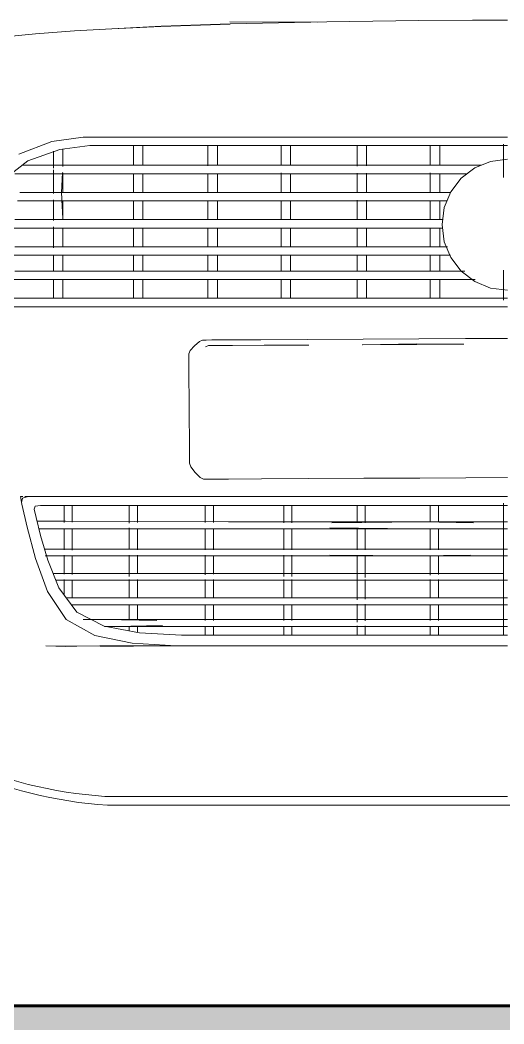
# Model space of a CAD drawing. Header units: millimetres. Extents: x -50912 to 58751, y -45352 to 5553.
# Drawn here: x 52739 to 53098, y 186 to 931 of the extents above; entities that cross this region are included whole.
import ezdxf

# ---------------------------------------------------------------- set-up
doc = ezdxf.new("R2010")
doc.units = ezdxf.units.MM
for name, color, linetype, lineweight in [('A-FLOR', 192, 'Continuous', 25), ('A-FLOR-PATT', 8, 'Continuous', 25), ('A-GENM', 13, 'Continuous', 9), ('G-IMPT', 8, 'Continuous', 9)]:
    doc.layers.add(name, color=color, linetype=linetype, lineweight=lineweight)

# ---------------------------------------------------------------- blocks, each defined once
blk = doc.blocks.new('CRT_Fiat Punto - Punto_dwg-V136-E')
at = {"layer": 'G-IMPT'}
for p, q in [((-41270.5, 930.26), (-41338.51, 929.26)), ((-41270.5, 930.26), (-41230.55, 930.59)), ((-41204.62, 930.59), (-41230.55, 930.59)), ((-41498.08, 924.14), (-41525.64, 922.65)), ((-41498.12, 923.98), (-41461.58, 925.79)), ((-41498.08, 924.14), (-41461.55, 925.96)), ((-41410.31, 927.61), (-41461.58, 925.79)), ((-41410.28, 927.78), (-41461.55, 925.96)), ((-41345.37, 929.12), (-41410.58, 929.34)), ((-41410.28, 927.78), (-41338.51, 929.26)), ((-41554.65, 920.4), (-41595.55, 916.29)), ((-41525.64, 922.65), (-41554.65, 920.4)), ((-41542.55, 840.64), (-41519.3, 843.78)), ((-41519.3, 843.78), (-41492.28, 843.78)), ((-41492.28, 843.78), (-41456.47, 843.78)), ((-41456.47, 843.78), (-41406.21, 843.78)), ((-41406.21, 843.78), (-41335.84, 843.78)), ((-41335.84, 843.78), (-41269.17, 843.78)), ((-41269.17, 843.78), (-41230.02, 843.78)), ((-41204.62, 843.78), (-41230.02, 843.78)), ((-41567.05, 831.21), (-41542.55, 840.64)), ((-41536.67, 834.68), (-41560.2, 826.2)), ((-41536.67, 834.68), (-41560.2, 826.2)), ((-41541.39, 833.54), (-41541.39, 820.78)), ((-41514.36, 837.51), (-41536.67, 834.68)), ((-41514.36, 837.51), (-41536.67, 834.68)), ((-41534.36, 835.1), (-41534.36, 833.54)), ((-41534.36, 833.54), (-41534.36, 822.15)), ((-41488.42, 837.51), (-41514.36, 837.51)), ((-41488.42, 837.51), (-41514.36, 837.51)), ((-41454.04, 837.51), (-41488.42, 837.51)), ((-41454.04, 837.51), (-41488.42, 837.51)), ((-41482.08, 833.54), (-41482.08, 837.51)), ((-41482.08, 833.54), (-41482.08, 822.79)), ((-41475.04, 837.51), (-41475.04, 833.54)), ((-41475.04, 833.54), (-41475.04, 823.05)), ((-41405.78, 837.51), (-41454.04, 837.51)), ((-41454.04, 837.51), (-41405.78, 837.51)), ((-41426.79, 833.54), (-41426.79, 837.03)), ((-41426.79, 833.54), (-41426.79, 822.61)), ((-41419.75, 837.51), (-41419.75, 833.54)), ((-41419.75, 833.54), (-41419.75, 822.72)), ((-41405.78, 837.51), (-41338.23, 837.51)), ((-41405.78, 837.51), (-41338.23, 837.51)), ((-41372.5, 833.54), (-41372.5, 837.22)), ((-41372.5, 833.54), (-41372.5, 822.8)), ((-41365.47, 837.13), (-41365.47, 833.54)), ((-41365.47, 833.54), (-41365.47, 822.92)), ((-41273.27, 837.51), (-41338.23, 837.51)), ((-41338.23, 837.51), (-41273.27, 837.51)), ((-41316.21, 833.54), (-41316.21, 837.51)), ((-41316.21, 833.54), (-41316.21, 822.41)), ((-41309.17, 837.51), (-41309.17, 833.54)), ((-41309.17, 833.54), (-41309.17, 822.5)), ((-41273.27, 837.51), (-41232.82, 837.51)), ((-41273.27, 837.51), (-41232.82, 837.51)), ((-41261.92, 833.54), (-41261.92, 837.51)), ((-41261.92, 833.54), (-41261.92, 822.85)), ((-41254.88, 837.51), (-41254.88, 833.54)), ((-41254.88, 833.54), (-41254.88, 822.9)), ((-41204.62, 837.51), (-41232.82, 837.51)), ((-41232.82, 837.51), (-41204.62, 837.51)), ((-41207.64, 833.54), (-41207.64, 838.63)), ((-41207.64, 833.54), (-41207.64, 820.78)), ((-41560.2, 826.2), (-41578.29, 812.22)), ((-41560.2, 826.2), (-41578.29, 812.22)), ((-41204.62, 827.51), (-41217.19, 825.83)), ((-41564.65, 822.93), (-41555.78, 822.93)), ((-41555.78, 822.93), (-41529.37, 822.93)), ((-41541.39, 803.19), (-41541.39, 819.48)), ((-41529.37, 822.93), (-41494.32, 822.93)), ((-41494.32, 822.93), (-41455.76, 822.93)), ((-41455.76, 822.93), (-41406.21, 822.93)), ((-41406.21, 822.93), (-41338.23, 822.93)), ((-41338.23, 822.93), (-41273.27, 822.93)), ((-41273.27, 822.93), (-41232.82, 822.93)), ((-41228.91, 821.02), (-41238.95, 813.29)), ((-41232.82, 822.93), (-41224.24, 822.93)), ((-41217.19, 825.83), (-41228.91, 821.02)), ((-41207.64, 813.81), (-41207.64, 820.78)), ((-41557.36, 816.64), (-41569.93, 816.64)), ((-41532.01, 816.64), (-41557.36, 816.64)), ((-41535.4, 802.83), (-41534.54, 817.69)), ((-41535.4, 802.83), (-41534.55, 817.42)), ((-41534.36, 803.19), (-41534.36, 817.42)), ((-41497.7, 816.64), (-41532.01, 816.64)), ((-41497.7, 816.64), (-41458.26, 816.64)), ((-41482.08, 803.19), (-41482.08, 816.78)), ((-41475.04, 803.19), (-41475.04, 816.53)), ((-41406.65, 816.64), (-41458.26, 816.64)), ((-41426.79, 803.19), (-41426.79, 816.62)), ((-41419.75, 803.19), (-41419.75, 816.44)), ((-41406.65, 816.64), (-41335.84, 816.64)), ((-41372.5, 803.19), (-41372.5, 817.42)), ((-41365.47, 803.19), (-41365.47, 816.78)), ((-41269.17, 816.64), (-41335.84, 816.64)), ((-41316.21, 803.19), (-41316.21, 817.19)), ((-41309.17, 803.19), (-41309.17, 817.11)), ((-41269.17, 816.64), (-41234.61, 816.64)), ((-41261.92, 803.19), (-41261.92, 817.42)), ((-41254.88, 803.19), (-41254.88, 816.8)), ((-41238.95, 813.29), (-41246.69, 803.28)), ((-41538.04, 796.53), (-41567.91, 796.53)), ((-41566.34, 802.83), (-41535.4, 802.83)), ((-41541.39, 803.19), (-41541.39, 802.04)), ((-41541.39, 797.32), (-41541.39, 783.59)), ((-41499.21, 796.53), (-41538.04, 796.53)), ((-41535.4, 802.83), (-41495.83, 802.83)), ((-41535.4, 802.83), (-41534.36, 783.59)), ((-41535.4, 802.83), (-41535.36, 802.04)), ((-41535.1, 797.32), (-41534.36, 783.59)), ((-41534.36, 803.19), (-41534.36, 802.7)), ((-41534.36, 796.53), (-41534.36, 783.59)), ((-41499.21, 796.53), (-41458.26, 796.53)), ((-41495.83, 802.83), (-41455.76, 802.83)), ((-41482.08, 803.19), (-41482.08, 802.7)), ((-41482.08, 796.57), (-41482.08, 783.59)), ((-41475.04, 803.19), (-41475.04, 802.7)), ((-41475.04, 796.33), (-41475.04, 783.59)), ((-41406.65, 796.53), (-41458.26, 796.53)), ((-41455.76, 802.83), (-41406.21, 802.83)), ((-41426.79, 803.19), (-41426.79, 802.7)), ((-41426.79, 796.45), (-41426.79, 783.59)), ((-41419.75, 803.19), (-41419.75, 802.7)), ((-41419.75, 796.27), (-41419.75, 783.59)), ((-41406.65, 796.53), (-41335.84, 796.53)), ((-41406.21, 802.83), (-41338.23, 802.83)), ((-41372.5, 803.19), (-41372.5, 802.7)), ((-41372.5, 796.71), (-41372.5, 783.59)), ((-41365.47, 803.19), (-41365.47, 802.7)), ((-41365.47, 796.61), (-41365.47, 783.59)), ((-41338.23, 802.83), (-41273.27, 802.83)), ((-41269.17, 796.53), (-41335.84, 796.53)), ((-41316.21, 803.19), (-41316.21, 802.7)), ((-41316.21, 797.08), (-41316.21, 783.59)), ((-41309.17, 803.19), (-41309.17, 802.7)), ((-41309.17, 797), (-41309.17, 783.59)), ((-41273.27, 802.83), (-41246.88, 802.83)), ((-41269.17, 796.53), (-41249.48, 796.53)), ((-41261.92, 803.19), (-41261.92, 802.7)), ((-41261.92, 796.67), (-41261.92, 783.59)), ((-41254.88, 803.19), (-41254.88, 802.7)), ((-41254.88, 796.63), (-41254.88, 783.59)), ((-41246.69, 803.28), (-41251.52, 791.58)), ((-41253.2, 779.05), (-41251.52, 791.58)), ((-41569.86, 782.72), (-41537.41, 782.72)), ((-41541.39, 781.93), (-41541.39, 783.59)), ((-41537.41, 782.72), (-41496.33, 782.72)), ((-41534.36, 782.61), (-41534.36, 783.59)), ((-41496.33, 782.72), (-41455.76, 782.72)), ((-41482.08, 782.77), (-41482.08, 783.59)), ((-41475.04, 782.72), (-41475.04, 783.59)), ((-41455.76, 782.72), (-41406.21, 782.72)), ((-41426.79, 782.4), (-41426.79, 783.59)), ((-41419.75, 782.72), (-41419.75, 783.59)), ((-41406.21, 782.72), (-41338.23, 782.72)), ((-41372.5, 782.73), (-41372.5, 783.59)), ((-41365.47, 782.85), (-41365.47, 783.59)), ((-41338.23, 782.72), (-41273.27, 782.72)), ((-41316.21, 782.79), (-41316.21, 783.59)), ((-41309.17, 782.88), (-41309.17, 783.59)), ((-41273.27, 782.72), (-41252.6, 782.72)), ((-41261.92, 782.79), (-41261.92, 783.59)), ((-41254.88, 782.83), (-41254.88, 783.59)), ((-41540.05, 776.42), (-41571.43, 776.42)), ((-41541.39, 763.23), (-41541.39, 777.21)), ((-41499.71, 776.42), (-41540.05, 776.42)), ((-41534.36, 763.23), (-41534.36, 776.54)), ((-41499.71, 776.42), (-41458.26, 776.42)), ((-41482.08, 763.23), (-41482.08, 776.36)), ((-41475.04, 763.23), (-41475.04, 776.12)), ((-41406.65, 776.42), (-41458.26, 776.42)), ((-41426.79, 763.23), (-41426.79, 776.16)), ((-41419.75, 763.23), (-41419.75, 776.16)), ((-41406.65, 776.42), (-41335.84, 776.42)), ((-41372.5, 763.23), (-41372.5, 776.16)), ((-41365.47, 763.23), (-41365.47, 776.16)), ((-41269.17, 776.42), (-41335.84, 776.42)), ((-41316.21, 763.23), (-41316.21, 776.16)), ((-41309.17, 763.23), (-41309.17, 776.16)), ((-41269.17, 776.42), (-41252.94, 776.42)), ((-41261.92, 763.23), (-41261.92, 776.16)), ((-41254.88, 763.23), (-41254.88, 776.16)), ((-41253.2, 779.05), (-41253.2, 778.9)), ((-41253.2, 778.76), (-41253.2, 778.9)), ((-41253.2, 778.76), (-41251.52, 766.23)), ((-41569.86, 762.61), (-41537.41, 762.61)), ((-41541.39, 763.23), (-41541.39, 761.83)), ((-41537.41, 762.61), (-41496.33, 762.61)), ((-41534.36, 763.23), (-41534.36, 762.63)), ((-41496.33, 762.61), (-41455.76, 762.61)), ((-41482.08, 763.23), (-41482.08, 762.33)), ((-41475.04, 763.23), (-41475.04, 762.61)), ((-41455.76, 762.61), (-41406.21, 762.61)), ((-41426.79, 763.23), (-41426.79, 762.89)), ((-41419.75, 763.23), (-41419.75, 762.89)), ((-41406.21, 762.61), (-41338.23, 762.61)), ((-41372.5, 763.23), (-41372.5, 762.22)), ((-41365.47, 763.23), (-41365.47, 762.61)), ((-41338.23, 762.61), (-41273.27, 762.61)), ((-41316.21, 763.23), (-41316.21, 762.89)), ((-41309.17, 763.23), (-41309.17, 762.89)), ((-41273.27, 762.61), (-41249.14, 762.61)), ((-41261.92, 763.23), (-41261.92, 762.61)), ((-41254.88, 763.23), (-41254.88, 762.61)), ((-41246.69, 754.53), (-41251.52, 766.23)), ((-41540.05, 756.32), (-41571.43, 756.32)), ((-41541.39, 756.52), (-41541.39, 744.5)), ((-41499.71, 756.32), (-41540.05, 756.32)), ((-41534.36, 756.29), (-41534.36, 744.52)), ((-41499.71, 756.32), (-41458.26, 756.32)), ((-41482.08, 756.12), (-41482.08, 744.88)), ((-41475.04, 755.88), (-41475.04, 744.52)), ((-41406.65, 756.32), (-41458.26, 756.32)), ((-41426.79, 756), (-41426.79, 745.07)), ((-41419.75, 755.82), (-41419.75, 744.52)), ((-41406.65, 756.32), (-41335.84, 756.32)), ((-41372.5, 756.27), (-41372.5, 744.85)), ((-41365.47, 756.16), (-41365.47, 744.97)), ((-41269.17, 756.32), (-41335.84, 756.32)), ((-41316.21, 756.23), (-41316.21, 744.52)), ((-41309.17, 756.15), (-41309.17, 744.52)), ((-41269.17, 756.32), (-41247, 756.32)), ((-41261.92, 756.23), (-41261.92, 744.52)), ((-41254.88, 756.19), (-41254.88, 744.52)), ((-41246.69, 754.53), (-41238.95, 744.52)), ((-41569.86, 744.52), (-41537.41, 744.52)), ((-41537.41, 744.52), (-41496.33, 744.52)), ((-41496.33, 744.52), (-41455.76, 744.52)), ((-41455.76, 744.52), (-41406.21, 744.52)), ((-41406.21, 744.52), (-41338.23, 744.52)), ((-41338.23, 744.52), (-41273.27, 744.52)), ((-41273.27, 744.52), (-41236.23, 744.52)), ((-41228.91, 736.79), (-41238.95, 744.52)), ((-41207.64, 745.29), (-41207.64, 743.37)), ((-41540.05, 738.22), (-41571.43, 738.22)), ((-41541.39, 728.48), (-41541.39, 738.23)), ((-41499.71, 738.22), (-41540.05, 738.22)), ((-41534.36, 728.48), (-41534.36, 738.01)), ((-41499.71, 738.22), (-41458.26, 738.22)), ((-41482.08, 728.48), (-41482.08, 737.83)), ((-41475.04, 728.48), (-41475.04, 738.22)), ((-41406.65, 738.22), (-41458.26, 738.22)), ((-41426.79, 728.48), (-41426.79, 737.72)), ((-41419.75, 728.48), (-41419.75, 738.22)), ((-41406.65, 738.22), (-41335.84, 738.22)), ((-41372.5, 728.48), (-41372.5, 737.99)), ((-41365.47, 728.48), (-41365.47, 737.88)), ((-41269.17, 738.22), (-41335.84, 738.22)), ((-41316.21, 728.48), (-41316.21, 738.22)), ((-41309.17, 728.48), (-41309.17, 738.22)), ((-41269.17, 738.22), (-41230.02, 738.22)), ((-41261.92, 728.48), (-41261.92, 738.22)), ((-41254.88, 728.48), (-41254.88, 738.22)), ((-41228.66, 738.22), (-41230.02, 738.22)), ((-41228.91, 736.79), (-41217.19, 731.98)), ((-41207.64, 728.48), (-41207.64, 743.37)), ((-41204.62, 730.3), (-41217.19, 731.98)), ((-41575.5, 724.41), (-41560.06, 724.41)), ((-41575.5, 724.41), (-41560.06, 724.41)), ((-41560.06, 724.41), (-41531.38, 724.41)), ((-41560.06, 724.41), (-41531.38, 724.41)), ((-41541.39, 728.48), (-41541.39, 724.82)), ((-41534.36, 728.48), (-41534.36, 724.41)), ((-41531.38, 724.41), (-41494.82, 724.41)), ((-41531.38, 724.41), (-41494.82, 724.41)), ((-41494.82, 724.41), (-41455.76, 724.41)), ((-41494.82, 724.41), (-41455.76, 724.41)), ((-41482.08, 728.48), (-41482.08, 724.41)), ((-41475.04, 728.48), (-41475.04, 724.41)), ((-41455.76, 724.41), (-41406.21, 724.41)), ((-41455.76, 724.41), (-41406.21, 724.41)), ((-41426.79, 728.48), (-41426.79, 724.41)), ((-41419.75, 728.48), (-41419.75, 724.41)), ((-41406.21, 724.41), (-41338.23, 724.41)), ((-41406.21, 724.41), (-41338.23, 724.41)), ((-41372.5, 728.48), (-41372.5, 724.41)), ((-41365.47, 728.48), (-41365.47, 724.41)), ((-41338.23, 724.41), (-41273.27, 724.41)), ((-41338.23, 724.41), (-41273.27, 724.41)), ((-41316.21, 728.48), (-41316.21, 724.41)), ((-41309.17, 728.48), (-41309.17, 724.41)), ((-41273.27, 724.41), (-41232.82, 724.41)), ((-41273.27, 724.41), (-41232.82, 724.41)), ((-41261.92, 728.48), (-41261.92, 724.41)), ((-41254.88, 728.48), (-41254.88, 724.41)), ((-41232.82, 724.41), (-41204.62, 724.41)), ((-41232.82, 724.41), (-41204.62, 724.41)), ((-41207.64, 728.48), (-41207.64, 723.02)), ((-41573.67, 718.12), (-41562.69, 718.12)), ((-41562.69, 718.12), (-41535.53, 718.12)), ((-41498.58, 718.12), (-41535.53, 718.12)), ((-41458.26, 718.12), (-41498.58, 718.12)), ((-41406.65, 718.12), (-41458.26, 718.12)), ((-41335.84, 718.12), (-41406.65, 718.12)), ((-41335.84, 718.12), (-41269.17, 718.12)), ((-41269.17, 718.12), (-41230.02, 718.12)), ((-41204.62, 718.12), (-41230.02, 718.12)), ((-41433.06, 692.34), (-41436.7, 689.15)), ((-41430.7, 693.41), (-41433.06, 692.34)), ((-41430.7, 693.41), (-41428.11, 693.42)), ((-41428.11, 693.42), (-41423.8, 693.45)), ((-41412.16, 693.51), (-41423.8, 693.45)), ((-41412.16, 693.51), (-41387.6, 693.64)), ((-41353.12, 693.82), (-41387.6, 693.64)), ((-41353.12, 693.82), (-41311.74, 694.04)), ((-41270.34, 694.26), (-41311.74, 694.04)), ((-41270.34, 694.26), (-41235.77, 694.46)), ((-41204.62, 694.55), (-41235.77, 694.46)), ((-41440.98, 683.21), (-41439.91, 685.54)), ((-41439.91, 685.54), (-41436.7, 689.15)), ((-41428.67, 688.46), (-41426.4, 689.38)), ((-41428.61, 688.49), (-41428.67, 688.46)), ((-41426.4, 689.38), (-41423.92, 689.39)), ((-41423.92, 689.39), (-41419.78, 689.42)), ((-41419.78, 689.42), (-41408.62, 689.47)), ((-41408.62, 689.47), (-41385.05, 689.6)), ((-41352.05, 689.72), (-41385.05, 689.6)), ((-41271.83, 690.65), (-41312.35, 689.93)), ((-41271.83, 690.65), (-41312.26, 689.98)), ((-41312.26, 689.98), (-41271.93, 690.2)), ((-41271.93, 690.2), (-41236.94, 690.4)), ((-41271.83, 690.65), (-41236.94, 690.4)), ((-41440.91, 672.22), (-41440.98, 683.21)), ((-41440.91, 672.22), (-41440.73, 642.64)), ((-41440.54, 613.06), (-41440.73, 642.64)), ((-41440.54, 613.06), (-41440.47, 602.07)), ((-41440.47, 602.07), (-41439.38, 599.54)), ((-41439.38, 599.54), (-41436.12, 595.33)), ((-41432.43, 591.54), (-41436.12, 595.33)), ((-41430.06, 590.29), (-41432.43, 591.54)), ((-41427.47, 590.3), (-41430.06, 590.29)), ((-41427.47, 590.3), (-41423.16, 590.32)), ((-41411.52, 590.39), (-41423.16, 590.32)), ((-41411.52, 590.39), (-41386.96, 590.52)), ((-41352.48, 590.7), (-41386.96, 590.52)), ((-41352.48, 590.7), (-41311.1, 590.92)), ((-41269.78, 591.14), (-41311.1, 590.92)), ((-41269.78, 591.14), (-41235.45, 591.33)), ((-41204.62, 591.43), (-41235.45, 591.33)), ((-41564.64, 571.67), (-41565.79, 577.32)), ((-41565.79, 577.32), (-41564.81, 577.32)), ((-41564.25, 576.21), (-41564.92, 573.02)), ((-41564.81, 577.32), (-41564.14, 577.32)), ((-41560.18, 577.32), (-41564.25, 576.21)), ((-41562.52, 577.32), (-41559.02, 577.32)), ((-41559.02, 577.32), (-41538.16, 577.32)), ((-41538.16, 577.32), (-41484.78, 577.32)), ((-41484.78, 577.32), (-41412.45, 577.32)), ((-41412.45, 577.32), (-41334.72, 577.32)), ((-41334.72, 577.32), (-41268.19, 577.32)), ((-41268.19, 577.32), (-41229.46, 577.32)), ((-41204.62, 577.32), (-41229.46, 577.32)), ((-41560.91, 554.7), (-41564.64, 571.67)), ((-41555.66, 568.16), (-41554.78, 570.2)), ((-41555.66, 568.16), (-41554.78, 570.2)), ((-41554.13, 561.88), (-41555.66, 568.16)), ((-41554.13, 561.88), (-41555.66, 568.16)), ((-41554.78, 570.2), (-41550.84, 570.88)), ((-41554.78, 570.2), (-41550.84, 570.88)), ((-41550.84, 570.88), (-41530.2, 570.88)), ((-41550.84, 570.88), (-41530.2, 570.88)), ((-41533.35, 567.44), (-41533.35, 570.88)), ((-41533.35, 567.44), (-41533.35, 558.21)), ((-41530.2, 570.88), (-41479.21, 570.88)), ((-41530.2, 570.88), (-41479.21, 570.88)), ((-41527.32, 570.88), (-41527.32, 567.44)), ((-41527.32, 567.44), (-41527.32, 558.36)), ((-41485.1, 567.44), (-41485.1, 570.97)), ((-41485.1, 567.44), (-41485.1, 557.66)), ((-41479.21, 570.88), (-41410.5, 570.88)), ((-41479.21, 570.88), (-41410.5, 570.88)), ((-41479.07, 570.88), (-41479.07, 567.44)), ((-41479.07, 567.44), (-41479.07, 558.21)), ((-41428.8, 567.44), (-41428.8, 570.88)), ((-41428.8, 567.44), (-41428.8, 558.09)), ((-41422.77, 570.88), (-41422.77, 567.44)), ((-41422.77, 567.44), (-41422.77, 558.08)), ((-41410.5, 570.88), (-41336.66, 570.88)), ((-41410.5, 570.88), (-41336.66, 570.88)), ((-41370.49, 567.44), (-41370.49, 570.88)), ((-41370.49, 567.44), (-41370.49, 558.02)), ((-41364.46, 570.88), (-41364.46, 567.44)), ((-41364.46, 567.44), (-41364.46, 558.02)), ((-41336.66, 570.88), (-41272.4, 570.88)), ((-41336.66, 570.88), (-41272.4, 570.88)), ((-41316.21, 567.44), (-41316.21, 570.88)), ((-41316.21, 567.44), (-41316.21, 557.99)), ((-41310.18, 570.88), (-41310.18, 567.44)), ((-41310.18, 567.44), (-41310.18, 557.99)), ((-41272.4, 570.88), (-41232.44, 570.88)), ((-41272.4, 570.88), (-41232.44, 570.88)), ((-41261.92, 567.44), (-41261.92, 570.88)), ((-41261.92, 567.44), (-41261.92, 558.53)), ((-41255.89, 570.88), (-41255.89, 567.44)), ((-41255.89, 567.44), (-41255.89, 558.43)), ((-41232.44, 570.88), (-41204.62, 570.88)), ((-41232.44, 570.88), (-41204.62, 570.88)), ((-41207.64, 567.44), (-41207.64, 572.47)), ((-41207.64, 567.44), (-41207.64, 553.37)), ((-41550.88, 548.48), (-41554.13, 561.88)), ((-41550.88, 548.48), (-41554.13, 561.88)), ((-41532.29, 559.07), (-41553.14, 559.13)), ((-41481.26, 558.88), (-41532.29, 559.07)), ((-41411.57, 558.69), (-41481.26, 558.88)), ((-41334.72, 558.63), (-41411.57, 558.69)), ((-41334.96, 557.99), (-41268.19, 558.63)), ((-41334.96, 557.99), (-41268.19, 558.63)), ((-41268.19, 558.63), (-41334.72, 558.63)), ((-41229.83, 557.99), (-41268.19, 558.63)), ((-41229.83, 557.99), (-41268.19, 558.63)), ((-41268.19, 558.63), (-41229.46, 558.63)), ((-41204.62, 558.63), (-41229.46, 558.63)), ((-41554.63, 531.46), (-41560.91, 554.7)), ((-41550.84, 553.54), (-41551.94, 553.54)), ((-41530.34, 553.37), (-41550.84, 553.54)), ((-41530.34, 553.37), (-41550.84, 553.54)), ((-41550.84, 553.54), (-41530.2, 553.54)), ((-41533.35, 537.89), (-41533.35, 553.37)), ((-41479.82, 553.37), (-41530.34, 553.37)), ((-41479.07, 553.37), (-41530.34, 553.37)), ((-41479.07, 553.37), (-41530.2, 553.54)), ((-41479.07, 553.37), (-41530.2, 553.54)), ((-41527.32, 537.78), (-41527.32, 553.37)), ((-41485.1, 554.21), (-41485.1, 553.37)), ((-41485.1, 538.2), (-41485.1, 553.37)), ((-41479.82, 553.37), (-41479.07, 553.37)), ((-41479.07, 553.37), (-41410.5, 553.54)), ((-41479.07, 553.37), (-41410.5, 553.54)), ((-41479.07, 537.89), (-41479.07, 553.37)), ((-41428.8, 537.89), (-41428.8, 553.37)), ((-41422.77, 537.89), (-41422.77, 553.37)), ((-41410.5, 553.54), (-41336.66, 553.54)), ((-41370.49, 537.89), (-41370.49, 553.37)), ((-41364.46, 537.89), (-41364.46, 553.37)), ((-41336.66, 553.54), (-41272.4, 553.54)), ((-41336.42, 554.17), (-41272.4, 553.54)), ((-41336.42, 554.17), (-41272.4, 553.54)), ((-41316.21, 537.89), (-41316.21, 553.37)), ((-41310.18, 537.89), (-41310.18, 553.37)), ((-41272.4, 553.54), (-41232.44, 553.54)), ((-41261.92, 537.89), (-41261.92, 553.37)), ((-41255.89, 537.89), (-41255.89, 553.37)), ((-41204.62, 553.37), (-41232.44, 553.54)), ((-41204.62, 553.37), (-41232.44, 553.54)), ((-41204.62, 553.54), (-41232.44, 553.54)), ((-41207.64, 535.27), (-41207.64, 553.37)), ((-41545.41, 530.29), (-41550.88, 548.48)), ((-41545.41, 530.29), (-41550.88, 548.48)), ((-41530.34, 538.52), (-41547.68, 538.52)), ((-41480.51, 538.52), (-41530.34, 538.52)), ((-41411.38, 538.52), (-41480.51, 538.52)), ((-41334.72, 538.52), (-41411.38, 538.52)), ((-41268.19, 538.52), (-41334.72, 538.52)), ((-41268.19, 538.52), (-41229.46, 538.52)), ((-41204.62, 538.52), (-41229.46, 538.52)), ((-41545.83, 506.95), (-41554.63, 531.46)), ((-41547.46, 533.43), (-41529.57, 533.43)), ((-41537.22, 509.65), (-41545.41, 530.29)), ((-41537.22, 509.65), (-41545.41, 530.29)), ((-41533.35, 534.07), (-41533.35, 519.79)), ((-41529.57, 533.43), (-41479.21, 533.43)), ((-41527.32, 533.54), (-41527.32, 519.73)), ((-41485.1, 534.07), (-41485.1, 518.18)), ((-41479.21, 533.43), (-41410.5, 533.43)), ((-41479.07, 534.07), (-41479.07, 520.04)), ((-41428.8, 534.07), (-41428.8, 519.32)), ((-41422.77, 533.39), (-41422.77, 519.79)), ((-41410.5, 533.43), (-41336.66, 533.43)), ((-41370.49, 534.07), (-41370.49, 518.18)), ((-41364.46, 534.07), (-41364.46, 518.18)), ((-41336.66, 533.43), (-41272.4, 533.43)), ((-41336.42, 534.07), (-41272.4, 533.43)), ((-41336.42, 534.07), (-41272.4, 533.43)), ((-41316.21, 533.87), (-41316.21, 518.18)), ((-41310.18, 533.81), (-41310.18, 518.18)), ((-41232.07, 534.07), (-41272.4, 533.43)), ((-41232.07, 534.07), (-41272.4, 533.43)), ((-41272.4, 533.43), (-41232.44, 533.43)), ((-41261.92, 533.6), (-41261.92, 519.17)), ((-41255.89, 533.69), (-41255.89, 519.51)), ((-41204.62, 533.43), (-41232.44, 533.43)), ((-41207.64, 535.27), (-41207.64, 518.18)), ((-41529.21, 520.43), (-41541.49, 520.43)), ((-41539.47, 515.34), (-41526.37, 515.34)), ((-41533.35, 515.97), (-41533.35, 505.26)), ((-41480, 520.43), (-41529.21, 520.43)), ((-41527.32, 515.43), (-41527.32, 504.79)), ((-41526.37, 515.34), (-41477.46, 515.34)), ((-41485.1, 502.22), (-41485.1, 515.97)), ((-41411.25, 520.43), (-41480, 520.43)), ((-41479.07, 502.22), (-41479.07, 515.97)), ((-41477.46, 515.34), (-41410.06, 515.34)), ((-41428.8, 502.22), (-41428.8, 515.97)), ((-41422.77, 502.22), (-41422.77, 515.97)), ((-41334.72, 520.43), (-41411.25, 520.43)), ((-41410.06, 515.34), (-41336.66, 515.34)), ((-41370.49, 502.22), (-41370.49, 515.97)), ((-41364.46, 502.22), (-41364.46, 515.97)), ((-41336.66, 515.34), (-41272.4, 515.34)), ((-41268.19, 520.43), (-41334.72, 520.43)), ((-41316.21, 515.97), (-41316.21, 518.18)), ((-41316.21, 502.22), (-41316.21, 515.73)), ((-41310.18, 517.4), (-41310.18, 518.18)), ((-41310.18, 502.22), (-41310.18, 515.97)), ((-41272.4, 515.34), (-41232.44, 515.34)), ((-41268.19, 520.43), (-41229.46, 520.43)), ((-41261.92, 502.22), (-41261.92, 515.97)), ((-41255.89, 502.22), (-41255.89, 515.97)), ((-41204.62, 515.34), (-41232.44, 515.34)), ((-41207.36, 520.43), (-41229.46, 520.43)), ((-41207.64, 502.22), (-41207.64, 518.18)), ((-41532.01, 486.22), (-41545.83, 506.95)), ((-41524.08, 491.61), (-41537.22, 509.65)), ((-41524.08, 491.61), (-41537.22, 509.65)), ((-41533.35, 505.26), (-41533.35, 504.35)), ((-41520.04, 502.33), (-41531.89, 502.33)), ((-41527.32, 504.79), (-41527.32, 502.75)), ((-41474.73, 502.33), (-41520.04, 502.33)), ((-41409.93, 502.33), (-41474.73, 502.33)), ((-41334.72, 502.33), (-41409.93, 502.33)), ((-41268.19, 502.33), (-41334.72, 502.33)), ((-41316.21, 502.22), (-41316.21, 500.83)), ((-41310.18, 502.22), (-41310.18, 501.3)), ((-41268.19, 502.33), (-41229.46, 502.33)), ((-41204.62, 502.33), (-41229.46, 502.33)), ((-41207.64, 502.22), (-41207.64, 487.52)), ((-41527.82, 497.24), (-41516.75, 497.24)), ((-41527.32, 496.06), (-41527.32, 497.24)), ((-41503.79, 481.23), (-41524.08, 491.61)), ((-41503.79, 481.23), (-41524.08, 491.61)), ((-41516.75, 497.24), (-41471.93, 497.24)), ((-41485.1, 496.9), (-41485.1, 487.52)), ((-41479.07, 496.71), (-41479.07, 487.52)), ((-41471.93, 497.24), (-41408.68, 497.24)), ((-41428.8, 496.92), (-41428.8, 487.52)), ((-41422.77, 496.77), (-41422.77, 487.52)), ((-41408.68, 497.24), (-41336.66, 497.24)), ((-41370.49, 497.26), (-41370.49, 487.52)), ((-41364.46, 497.15), (-41364.46, 487.52)), ((-41336.66, 497.24), (-41272.4, 497.24)), ((-41316.21, 497.68), (-41316.21, 487.52)), ((-41310.18, 497.62), (-41310.18, 487.52)), ((-41272.4, 497.24), (-41232.44, 497.24)), ((-41261.92, 497.24), (-41261.92, 487.52)), ((-41255.89, 497.19), (-41255.89, 487.52)), ((-41204.62, 497.24), (-41232.44, 497.24)), ((-41510.65, 474.28), (-41532.01, 486.22)), ((-41503.87, 486.25), (-41519.19, 486.25)), ((-41503.87, 486.25), (-41513.6, 486.25)), ((-41464.62, 485.61), (-41503.87, 486.25)), ((-41464.62, 485.61), (-41503.87, 486.25)), ((-41465.31, 486.25), (-41503.87, 486.25)), ((-41485.1, 485.94), (-41485.1, 487.52)), ((-41479.07, 485.85), (-41479.07, 487.52)), ((-41407.58, 486.25), (-41465.31, 486.25)), ((-41428.8, 485.61), (-41428.8, 487.52)), ((-41422.77, 485.61), (-41422.77, 487.52)), ((-41334.72, 486.25), (-41407.58, 486.25)), ((-41370.49, 485.61), (-41370.49, 487.52)), ((-41364.46, 485.61), (-41364.46, 487.52)), ((-41268.19, 486.25), (-41334.72, 486.25)), ((-41316.21, 484.22), (-41316.21, 487.52)), ((-41310.18, 485.16), (-41310.18, 487.52)), ((-41268.19, 486.25), (-41229.46, 486.25)), ((-41261.92, 485.61), (-41261.92, 487.52)), ((-41255.89, 485.61), (-41255.89, 487.52)), ((-41204.62, 486.25), (-41229.46, 486.25)), ((-41207.64, 476.84), (-41207.64, 487.52)), ((-41477.53, 476.31), (-41503.79, 481.23)), ((-41477.53, 476.31), (-41503.79, 481.23)), ((-41495.72, 481.15), (-41503.47, 481.15)), ((-41460.46, 481.79), (-41495.72, 481.15)), ((-41460.46, 481.79), (-41495.72, 481.15)), ((-41495.72, 481.15), (-41459.77, 481.15)), ((-41485.1, 477.73), (-41485.1, 481.35)), ((-41479.07, 476.84), (-41479.07, 480.79)), ((-41446.49, 474.67), (-41477.53, 476.31)), ((-41446.49, 474.67), (-41477.53, 476.31)), ((-41405.64, 481.15), (-41459.77, 481.15)), ((-41428.8, 476.84), (-41428.8, 481.42)), ((-41428.8, 476.84), (-41428.8, 474.67)), ((-41422.77, 476.84), (-41422.77, 480.72)), ((-41422.77, 476.84), (-41422.77, 474.67)), ((-41405.64, 481.15), (-41336.66, 481.15)), ((-41370.49, 476.84), (-41370.49, 481.17)), ((-41370.49, 476.84), (-41370.49, 474.67)), ((-41364.46, 476.84), (-41364.46, 481.06)), ((-41364.46, 476.84), (-41364.46, 474.67)), ((-41336.66, 481.15), (-41272.4, 481.15)), ((-41316.21, 476.84), (-41316.21, 481.59)), ((-41316.21, 476.84), (-41316.21, 474.67)), ((-41310.18, 476.84), (-41310.18, 481.53)), ((-41310.18, 476.84), (-41310.18, 474.67)), ((-41272.4, 481.15), (-41232.44, 481.15)), ((-41261.92, 476.84), (-41261.92, 481.15)), ((-41261.92, 476.84), (-41261.92, 474.67)), ((-41255.89, 476.84), (-41255.89, 481.1)), ((-41255.89, 476.84), (-41255.89, 474.67)), ((-41204.62, 481.15), (-41232.44, 481.15)), ((-41207.64, 476.84), (-41207.64, 474.67)), ((-41483, 468.62), (-41510.65, 474.28)), ((-41402.32, 474.67), (-41446.49, 474.67)), ((-41402.32, 474.67), (-41446.49, 474.67)), ((-41336.66, 474.67), (-41402.32, 474.67)), ((-41336.66, 474.67), (-41402.32, 474.67)), ((-41272.4, 474.67), (-41336.66, 474.67)), ((-41272.4, 474.67), (-41336.66, 474.67)), ((-41232.44, 474.67), (-41272.4, 474.67)), ((-41232.44, 474.67), (-41272.4, 474.67)), ((-41232.44, 474.67), (-41204.62, 474.67)), ((-41232.44, 474.67), (-41204.62, 474.67)), ((-41532.68, 466.56), (-41546.9, 466.84)), ((-41546.9, 466.84), (-41532.2, 466.13)), ((-41523.96, 466.56), (-41532.68, 466.56)), ((-41523.96, 466.56), (-41506.83, 466.63)), ((-41482.05, 466.71), (-41506.83, 466.63)), ((-41481.96, 466.61), (-41506.5, 466.29)), ((-41450.33, 466.74), (-41483, 468.62)), ((-41450.33, 466.73), (-41482.08, 466.84)), ((-41450.33, 466.72), (-41482.08, 466.84)), ((-41482.05, 466.71), (-41450.33, 466.74)), ((-41482.05, 466.71), (-41450.33, 466.74)), ((-41450.33, 466.73), (-41481.96, 466.61)), ((-41403.83, 466.74), (-41450.33, 466.74)), ((-41403.83, 466.74), (-41450.33, 466.74)), ((-41450.33, 466.74), (-41403.83, 466.74)), ((-41403.83, 466.73), (-41450.33, 466.72)), ((-41334.72, 466.74), (-41403.83, 466.74)), ((-41334.72, 466.74), (-41403.83, 466.74)), ((-41403.83, 466.74), (-41334.72, 466.74)), ((-41403.83, 466.74), (-41334.72, 466.74)), ((-41403.83, 466.74), (-41334.72, 466.74)), ((-41403.83, 466.73), (-41334.72, 466.74)), ((-41403.83, 466.73), (-41334.72, 466.74)), ((-41403.83, 466.74), (-41334.72, 466.74)), ((-41403.83, 466.74), (-41334.72, 466.74)), ((-41268.19, 466.74), (-41334.72, 466.74)), ((-41268.19, 466.74), (-41229.46, 466.74)), ((-41204.62, 466.74), (-41229.46, 466.74))]:
    blk.add_line(p, q, dxfattribs=at)
blk = doc.blocks.new('CRT_Fiat Punto - Fiat punto 2-V137-E')
at = {"layer": 'A-GENM', "color": 55}
for p, q in [((-41204.62, 355.16), (-41503.22, 355.16)), ((-41202.64, 348.58), (-41501.24, 348.58)), ((-41501.24, 348.58), (-41202.64, 348.58))]:
    blk.add_line(p, q, dxfattribs=at)
for centre in [(-41482.27, 674.21), (-41480.29, 667.64), (-41480.29, 667.64)]:
    blk.add_arc(centre, 319.74, 245.59696, 266.24219, dxfattribs=at)
blk.add_blockref('CRT_Fiat Punto - Punto_dwg-V136-E', (0, 0))

msp = doc.modelspace()

# ---------------------------------------------------------------- hatches: boundary and pattern name
at = {"layer": 'A-FLOR-PATT'}
msp.add_hatch(color=256, dxfattribs=at).paths.add_polyline_path([(57859.739, 100), (58060.195, 100), (58060.195, 200), (45340.195, 200), (45340.195, 100), (57636.942, 100)])

# ---------------------------------------------------------------- linework, layer by layer
at = {"layer": 'A-FLOR', "lineweight": 60}
msp.add_line((57880.195, 200), (45520.195, 200), dxfattribs=at)

# ---------------------------------------------------------------- block references
at = {"layer": 'A-GENM', "color": 7}
msp.add_blockref('CRT_Fiat Punto - Fiat punto 2-V137-E', (94304.815, 0), dxfattribs=at)

doc.saveas('drawing.dxf')
